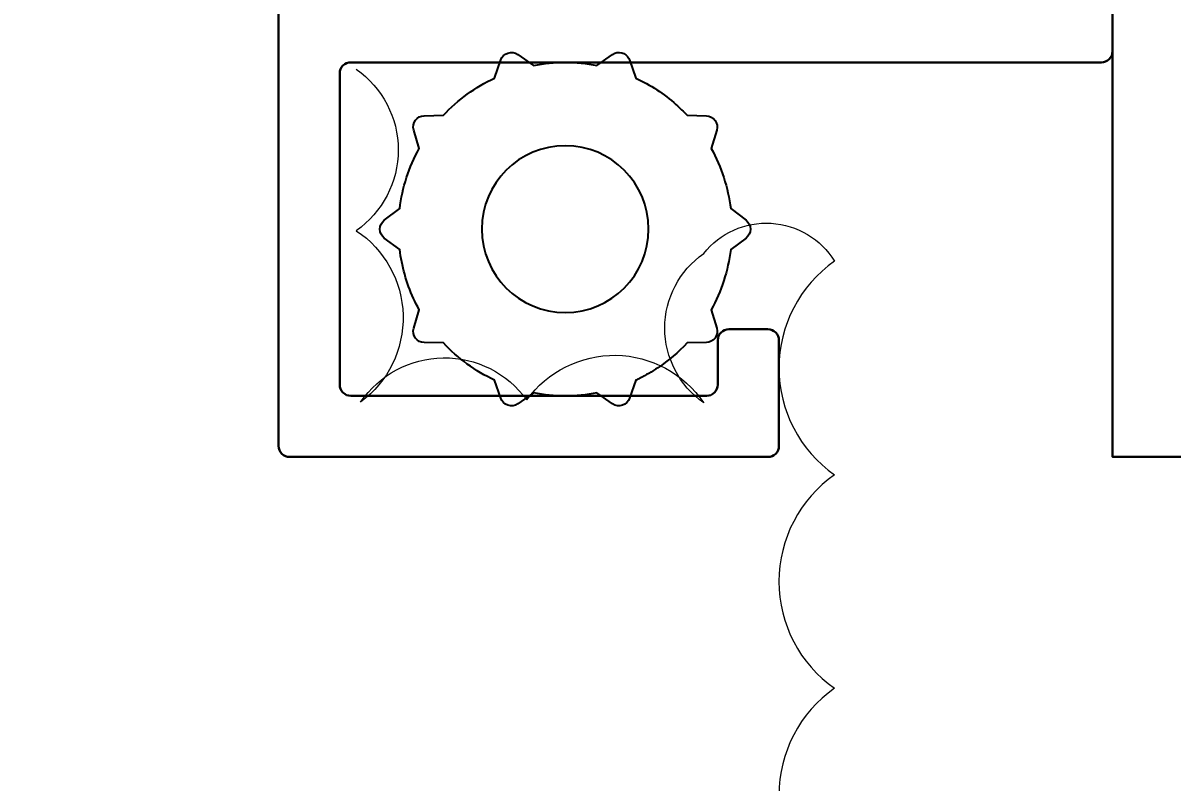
# Model space of a CAD drawing. Header units: millimetres. Extents: x -547695 to 905972, y -1055718 to 167349.
# Drawn here: x -513744.4 to -513595.6, y -1031296.4 to -1031198.1 of the extents above; entities that cross this region are included whole.
import ezdxf
from ezdxf import colors
from ezdxf.entities.mleader import LeaderData, LeaderLine
from ezdxf.math import Vec2, Vec3

# ---------------------------------------------------------------- set-up
doc = ezdxf.new("R2010")
doc.units = ezdxf.units.MM
for name, color, linetype, lineweight in [('A-SYMBOLS', 10, 'Continuous', 13), ('View-XTD-CT Cua$0$View-XĐL-CT Cửa$0$KT-NetThay', 7, 'Continuous', 18), ('View-XTD-CT Cua$0$View-XĐL-CT Cửa$0$Profile - Vietduc', 14, 'Continuous', 30)]:
    doc.layers.add(name, color=color, linetype=linetype, lineweight=lineweight)
doc.layers.add('View-XTD-CT Cua$0$View-XĐL-CT Cửa$0$Phukien -Vietduc', color=6, linetype='Continuous')
doc.styles.add('VTK_Arial', font='arial.ttf', dxfattribs={"width": 0.8})

# ---------------------------------------------------------------- blocks, each defined once
blk = doc.blocks.new('View-XTD-CT Cua$0$View-XĐL-CT Cửa$0$A$C77827696')
at = {"layer": 'View-XTD-CT Cua$0$View-XĐL-CT Cửa$0$KT-NetThay'}
for points in [[(-2324.17, 5343.81, -0.520567), (-2324.17, 5329.28, -0.520567), (-2323.77, 5313.86, -0.520567), (-2308.83, 5314.05, -0.520567), (-2292.92, 5313.8, -0.520567), (-2292.92, 5327.23, -0.520567), (-2281.15, 5326.53)], [(-2281.15, 5326.53, 0.520567), (-2281.15, 5307.32, 0.520567), (-2281.15, 5288.11, 0.520567), (-2281.15, 5268.9, 0.520567), (-2281.15, 5249.69, 0.520567), (-2281.15, 5230.49, 0.520567), (-2281.15, 5211.28, 0.520567), (-2281.15, 5192.07, 0.520567), (-2281.15, 5172.86, 0.520567), (-2281.15, 5153.65, 0.520567), (-2281.15, 5134.44, 0.520567), (-2281.15, 5115.23, 0.520567), (-2281.15, 5096.02, 0.520567), (-2281.15, 5076.81, 0.520567)]]:
    blk.add_lwpolyline(points, format="xyb", dxfattribs=at)
at = {"layer": 'View-XTD-CT Cua$0$View-XĐL-CT Cửa$0$Phukien -Vietduc'}
for points in [[(-2318.06, 5319.21, -0.496623), (-2319, 5320.5), (-2318.5, 5322.16, -0.077117), (-2320.08, 5326.48, -0.018584), (-2320.26, 5327.58), (-2321.64, 5328.62, -0.496623), (-2321.64, 5330.21), (-2320.26, 5331.26, -0.095839), (-2318.5, 5336.68), (-2319, 5338.33, -0.496623), (-2318.06, 5339.62), (-2316.33, 5339.66, -0.095839), (-2311.72, 5343.01), (-2311.16, 5344.64, -0.496623), (-2309.64, 5345.13), (-2308.22, 5344.14, -0.04781), (-2305.37, 5344.42, -0.04781), (-2302.52, 5344.14), (-2301.11, 5345.13, -0.457071), (-2299.64, 5344.76, -0.032235), (-2299.59, 5344.64), (-2299.02, 5343.01, -0.07248), (-2295.41, 5340.63), (-2295.41, 5340.63, -0.023197), (-2294.41, 5339.66), (-2292.68, 5339.62, -0.496623), (-2291.75, 5338.33), (-2292.25, 5336.68, -0.095839), (-2290.49, 5331.26), (-2289.11, 5330.21, -0.496623), (-2289.11, 5328.62), (-2290.49, 5327.58, -0.095839), (-2292.25, 5322.16), (-2291.75, 5320.5, -0.496623), (-2292.68, 5319.21), (-2294.41, 5319.18, -0.057917), (-2297.05, 5316.94, -0.031098), (-2298.67, 5316, -0.006607), (-2299.02, 5315.83), (-2299.59, 5314.2, -0.496623), (-2301.11, 5313.7), (-2302.52, 5314.69, -0.047812), (-2305.37, 5314.42, -0.047809), (-2308.22, 5314.69), (-2309.64, 5313.7, -0.496623), (-2311.16, 5314.2), (-2311.72, 5315.83, -0.095839), (-2316.33, 5319.18)], [(-2305.37, 5321.92, 1), (-2305.37, 5336.92, 1)]]:
    blk.add_lwpolyline(points, format="xyb", close=True, dxfattribs=at)
at = {"layer": 'View-XTD-CT Cua$0$View-XĐL-CT Cửa$0$Profile - Vietduc'}
blk.add_lwpolyline([(-2256.15, 5379.17), (-2256.15, 5345.42, -0.414214), (-2257.15, 5344.42), (-2324.65, 5344.42, 0.414214), (-2325.65, 5343.42), (-2325.65, 5315.42, 0.414214), (-2324.65, 5314.42), (-2292.65, 5314.42, 0.414214), (-2291.65, 5315.42), (-2291.65, 5319.42, -0.414214), (-2290.65, 5320.42), (-2287.15, 5320.42, -0.414214), (-2286.15, 5319.42), (-2286.15, 5309.92, -0.414214), (-2287.15, 5308.92), (-2330.15, 5308.92, -0.414214), (-2331.15, 5309.92), (-2331.15, 5457.92, -0.414214)], format="xyb", dxfattribs=at)
blk.add_lwpolyline([(-2256.15, 5458.92), (-2256.15, 5308.92), (-1956.15, 5308.92), (-1956.15, 5458.92)], close=True, dxfattribs=at)

msp = doc.modelspace()

# ---------------------------------------------------------------- leaders
at = {"layer": 'A-SYMBOLS'}
ml = msp.add_multileader_mtext('Standard', dxfattribs=at)
ml.set_content('MOTOR', color=7, style='VTK_Arial')
ml.set_leader_properties()
ml.build(insert=Vec2(0, 0))
ml.multileader.update_dxf_attribs({"text_top_attachment_type": 0, "text_bottom_attachment_type": 0, "arrow_head_size": 80, "scale": 40})
ctx = ml.context
ctx.base_point, ctx.scale, ctx.char_height, ctx.arrow_head_size, ctx.landing_gap_size, ctx.plane_origin = Vec3(-523243.42, -1031154.62), 40, 100, 80, 80, Vec3(-525181.72, -1030978.27)
notes = []
notes.append((ctx, [(0, (1, 1, 0), (-523315.96, -1031154.62), (1, 0), 72.54, [(0, [(-523480.55, -1030945.2)], 256, [])])]))
ctx.mtext.insert, ctx.mtext.width, ctx.mtext.flow_direction = Vec3(-523163.42, -1031103.77), 760.1634, 5
for ctx, leaders in notes:
    for number, flags, end, landing, length, lines in leaders:
        leader = LeaderData()
        leader.index, (leader.has_last_leader_line, leader.has_dogleg_vector, leader.attachment_direction) = number, flags
        leader.last_leader_point, leader.dogleg_vector, leader.dogleg_length = Vec3(end), Vec3(landing), length
        for number, points, colour, breaks in lines:
            line = LeaderLine()
            line.index, line.vertices, line.color, line.breaks = number, Vec3.list(points), colors.encode_raw_color(colour), breaks
            leader.lines.append(line)
        ctx.leaders.append(leader)

# ---------------------------------------------------------------- next in the draw order: block references
at = {"layer": 'View-XTD-CT Cua$0$View-XĐL-CT Cửa$0$KT-NetThay', "xscale": 1.44, "yscale": 1.44, "zscale": 1.44}
msp.add_blockref('View-XTD-CT Cua$0$View-XĐL-CT Cửa$0$A$C77827696', (-510354.47, -1038899.17), dxfattribs=at)

doc.saveas('drawing.dxf')
